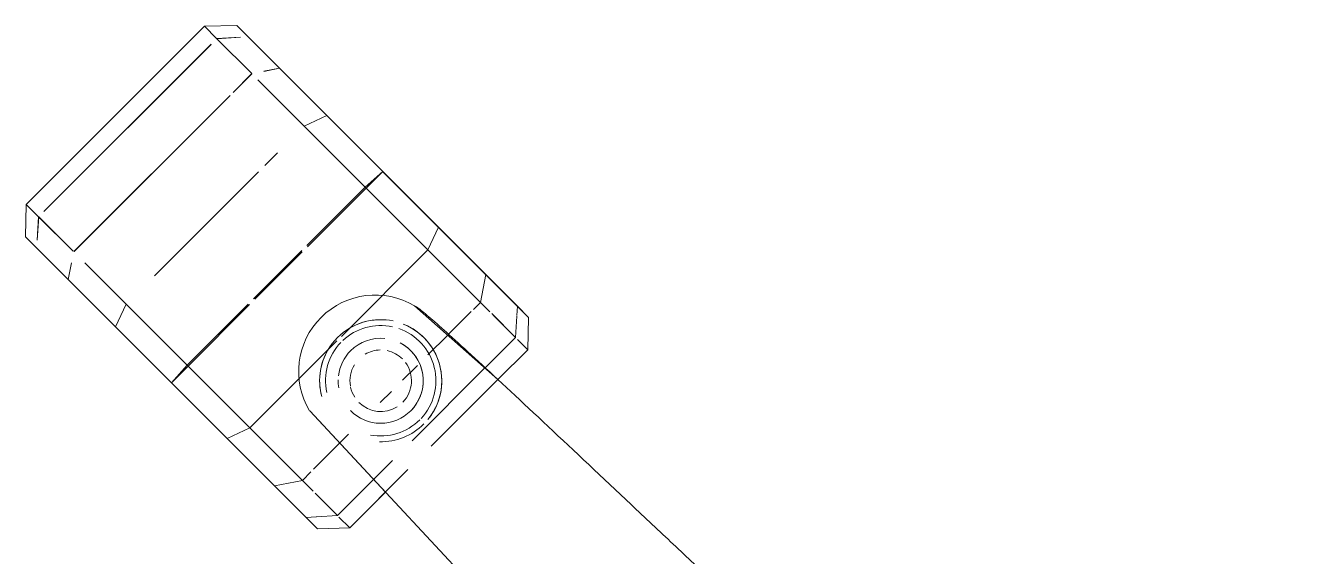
# Model space of a CAD drawing. Header units: inches. Extents: x -1180 to 2011, y -268 to 2143.
# Drawn here: x -1135.18 to -1126.99, y 2026.5 to 2029.92 of the extents above; entities that cross this region are included whole.
import ezdxf

# ---------------------------------------------------------------- set-up
doc = ezdxf.new("R2010")
doc.units = ezdxf.units.IN
doc.header["$MEASUREMENT"] = 0
doc.layers.add('I-FURN', color=30, linetype='Continuous', lineweight=9)

# ---------------------------------------------------------------- blocks, each defined once
blk = doc.blocks.new('HermanMiller_Exclave_EXSC_SmallMobileCartMagneticWhiteboard - Mobile Cart-5326770-6TH FLOOR POWER _ SIGNAL')
at = {"layer": 'I-FURN'}
for p, q in [((11.2801, 12.65), (9.3981, 10.768)), ((11.2801, 12.65), (11.2084, 12.5784)), ((11.2084, 12.5784), (11.2801, 12.65)), ((11.4889, 12.6444), (11.2801, 12.65)), ((11.2801, 12.65), (11.4889, 12.6444)), ((11.4095, 12.565), (11.4889, 12.6444)), ((11.4889, 12.6444), (11.4095, 12.565)), ((11.4095, 12.565), (11.4889, 12.6444)), ((11.4889, 12.6444), (11.4095, 12.565)), ((12.6369, 11.4964), (11.4889, 12.6444)), ((11.4889, 12.6444), (12.6369, 11.4964)), ((11.2084, 12.5784), (11.0045, 12.3744)), ((11.0045, 12.3744), (11.2084, 12.5784)), ((11.1872, 12.3427), (11.4095, 12.565)), ((11.4095, 12.565), (11.1872, 12.3427)), ((11.4088, 12.5643), (11.1872, 12.3427)), ((11.1872, 12.3427), (11.4088, 12.5643)), ((11.2574, 12.5751), (11.4095, 12.565)), ((11.2574, 12.5749), (11.4088, 12.5643)), ((11.4419, 12.5312), (12.5201, 11.4531)), ((11.4423, 12.5323), (12.5211, 11.4535)), ((10.6992, 12.0691), (11.0045, 12.3744)), ((11.0045, 12.3744), (10.6992, 12.0691)), ((11.1114, 12.3533), (11.0045, 12.3744)), ((11.0045, 12.3744), (11.1112, 12.3529)), ((11.1852, 12.3361), (12.1906, 11.3307)), ((11.1855, 12.3371), (12.1916, 11.331)), ((10.8453, 12.0008), (11.1116, 12.2671)), ((11.1116, 12.2671), (10.8453, 12.0008)), ((11.0578, 12.2132), (10.9977, 12.1532)), ((10.9977, 12.1532), (11.0578, 12.2132)), ((10.3391, 11.709), (10.6992, 12.0691)), ((10.6992, 12.0691), (10.3391, 11.709)), ((10.6992, 12.0691), (10.8453, 12.0008)), ((10.6992, 12.0691), (10.8449, 12.0004)), ((10.9684, 12.1239), (10.8453, 12.0008)), ((10.8453, 12.0008), (10.9684, 12.1239)), ((10.452, 11.6075), (10.8453, 12.0008)), ((10.8453, 12.0008), (10.452, 11.6075)), ((10.8449, 12.0004), (10.452, 11.6075)), ((10.452, 11.6075), (10.8449, 12.0004)), ((11.0283, 11.8169), (11.6976, 11.1476)), ((11.6983, 11.1479), (11.0285, 11.8176)), ((9.979, 11.3489), (10.3391, 11.709)), ((10.3391, 11.709), (9.979, 11.3489)), ((10.3391, 11.709), (10.452, 11.6075)), ((10.3391, 11.709), (10.4461, 11.6016)), ((10.0473, 11.2028), (10.452, 11.6075)), ((10.452, 11.6075), (10.0473, 11.2028)), ((10.4461, 11.6016), (10.0473, 11.2028)), ((10.0473, 11.2028), (10.4461, 11.6016)), ((10.4461, 11.6016), (10.8432, 11.2044)), ((10.452, 11.6075), (10.846, 11.2136)), ((12.5575, 11.4171), (12.6369, 11.4964)), ((12.6369, 11.4964), (12.5575, 11.4171)), ((12.6369, 11.4964), (12.5575, 11.4171)), ((12.5575, 11.4171), (12.6369, 11.4964)), ((12.6425, 11.2876), (12.6369, 11.4964)), ((12.6369, 11.4964), (12.6425, 11.2876)), ((12.5575, 11.4171), (12.3315, 11.1911)), ((12.3315, 11.1911), (12.5575, 11.4171)), ((12.3315, 11.1911), (12.5568, 11.4164)), ((12.5568, 11.4164), (12.3315, 11.1911)), ((12.5568, 11.4164), (12.5675, 11.2637)), ((12.5575, 11.4171), (12.5677, 11.2637)), ((9.6737, 11.0436), (9.979, 11.3489)), ((9.979, 11.3489), (9.6737, 11.0436)), ((9.979, 11.3489), (10.0473, 11.2028)), ((9.979, 11.3489), (10.0473, 11.2028)), ((12.2101, 11.3112), (12.3309, 11.1905)), ((12.211, 11.3116), (12.3315, 11.1911)), ((10.7605, 9.4057), (12.6425, 11.2876)), ((12.5708, 11.216), (12.6425, 11.2876)), ((12.6425, 11.2876), (12.5708, 11.216)), ((10.0473, 11.2028), (9.7092, 10.8647)), ((9.7092, 10.8647), (10.0473, 11.2028)), ((10.0473, 11.2028), (9.7092, 10.8647)), ((9.7092, 10.8647), (10.0473, 11.2028)), ((10.0473, 11.2028), (10.6083, 10.6417)), ((10.0473, 11.2028), (10.6083, 10.6417)), ((10.8769, 11.1708), (11.1824, 10.8652)), ((10.8804, 11.1792), (11.1907, 10.8688)), ((12.2925, 11.152), (11.9933, 10.8529)), ((11.9933, 10.8529), (12.2925, 11.152)), ((12.2453, 11.1049), (12.2925, 11.152)), ((12.2925, 11.152), (12.2453, 11.1049)), ((12.3668, 11.012), (12.5708, 11.216)), ((12.5708, 11.216), (12.3668, 11.012)), ((11.7386, 11.1066), (11.8202, 11.025)), ((11.8209, 11.0252), (11.7393, 11.1069)), ((12.3465, 11.113), (12.3668, 11.012)), ((12.3668, 11.012), (12.3469, 11.1132)), ((9.4698, 10.8397), (9.6737, 11.0436)), ((9.6737, 11.0436), (9.4698, 10.8397)), ((9.6737, 11.0436), (9.7092, 10.8647)), ((9.6737, 11.0436), (9.7092, 10.8647)), ((12.3668, 11.012), (12.0616, 10.7067)), ((12.0616, 10.7067), (12.3668, 11.012)), ((12.1194, 10.979), (12.1861, 11.0457)), ((12.1861, 11.0457), (12.1194, 10.979)), ((11.9933, 10.8529), (12.1009, 10.9604)), ((12.1009, 10.9604), (11.9933, 10.8529)), ((9.3981, 10.768), (9.4698, 10.8397)), ((9.4698, 10.8397), (9.3981, 10.768)), ((9.4698, 10.8397), (9.474, 10.7766)), ((9.4698, 10.8397), (9.474, 10.7766)), ((9.7092, 10.8647), (9.6398, 10.7953)), ((9.6398, 10.7953), (9.7092, 10.8647)), ((9.7092, 10.8647), (9.6398, 10.7953)), ((9.6398, 10.7953), (9.7092, 10.8647)), ((9.7092, 10.8647), (9.7645, 10.8094)), ((9.7092, 10.8647), (9.7645, 10.8094)), ((11.2157, 10.8319), (11.594, 10.4536)), ((11.2247, 10.8348), (11.6, 10.4595)), ((11.9933, 10.8529), (11.6, 10.4595)), ((11.6, 10.4595), (11.9933, 10.8529)), ((11.6, 10.4595), (11.9928, 10.8524)), ((11.9928, 10.8524), (11.6, 10.4595)), ((11.9928, 10.8524), (12.0616, 10.7067)), ((11.9933, 10.8529), (12.0616, 10.7067)), ((10.1576, 10.8174), (2.5682, 3.7402)), ((9.3981, 10.768), (9.404, 10.5595)), ((9.3981, 10.768), (9.404, 10.5595)), ((9.4743, 10.773), (9.4833, 10.6388)), ((9.4743, 10.773), (9.4833, 10.6388)), ((9.6274, 10.7829), (9.4833, 10.6388)), ((9.4833, 10.6388), (9.6274, 10.7829)), ((9.6274, 10.7829), (9.4833, 10.6388)), ((9.4833, 10.6388), (9.6274, 10.7829)), ((9.6342, 10.3293), (10.1576, 10.8174)), ((9.781, 10.7929), (10.0074, 10.5665)), ((9.781, 10.7929), (10.0074, 10.5665)), ((12.0616, 10.7067), (11.7015, 10.3466)), ((11.7015, 10.3466), (12.0616, 10.7067)), ((9.4731, 10.6286), (9.404, 10.5595)), ((9.404, 10.5595), (9.4731, 10.6286)), ((9.4731, 10.6286), (9.404, 10.5595)), ((9.404, 10.5595), (9.4731, 10.6286)), ((9.4833, 10.6388), (9.8381, 10.284)), ((9.4833, 10.6388), (9.8381, 10.284)), ((10.6369, 10.6131), (11.1952, 10.0548)), ((10.6369, 10.6131), (11.1952, 10.0548)), ((9.404, 10.5595), (9.6342, 10.3293)), ((9.404, 10.5595), (9.7787, 10.1848)), ((11.6, 10.4595), (11.1952, 10.0548)), ((11.1952, 10.0548), (11.6, 10.4595)), ((11.1952, 10.0548), (11.594, 10.4536)), ((11.594, 10.4536), (11.1952, 10.0548)), ((11.594, 10.4536), (11.7015, 10.3466)), ((11.6, 10.4595), (11.7015, 10.3466)), ((10.2117, 10.3622), (10.2832, 10.2907)), ((10.2117, 10.3622), (10.2832, 10.2907)), ((11.7015, 10.3466), (11.3414, 9.9865)), ((11.3414, 9.9865), (11.7015, 10.3466)), ((10.3547, 10.2192), (10.451, 10.1229)), ((10.3547, 10.2192), (10.451, 10.1229)), ((9.9654, 10.1567), (10.4345, 9.6876)), ((9.9654, 10.1567), (10.4345, 9.6876)), ((10.8342, 10.1409), (10.3602, 9.6033)), ((9.9296, 10.0339), (10.3596, 9.6038)), ((10.5182, 10.0557), (10.6462, 9.9277)), ((10.5182, 10.0557), (10.6462, 9.9277)), ((11.1952, 10.0548), (10.8572, 9.7167)), ((10.8572, 9.7167), (11.1952, 10.0548)), ((10.8572, 9.7167), (11.1952, 10.0548)), ((11.1952, 10.0548), (10.8572, 9.7167)), ((11.1952, 10.0548), (11.3414, 9.9865)), ((11.1952, 10.0548), (11.3414, 9.9865)), ((10.6518, 9.9221), (10.7976, 9.7763)), ((10.6518, 9.9221), (10.7976, 9.7763)), ((11.3414, 9.9865), (11.0361, 9.6813)), ((11.0361, 9.6813), (11.3414, 9.9865)), ((10.8121, 9.7618), (10.8572, 9.7167)), ((10.8121, 9.7618), (10.8572, 9.7167)), ((10.436, 9.6861), (10.6313, 9.4908)), ((10.436, 9.6861), (10.6313, 9.4908)), ((10.8572, 9.7167), (10.7968, 9.6564)), ((10.7968, 9.6564), (10.8572, 9.7167)), ((10.7968, 9.6564), (10.8572, 9.7167)), ((10.8572, 9.7167), (10.7968, 9.6564)), ((11.0361, 9.6813), (10.8321, 9.4773)), ((10.8321, 9.4773), (11.0361, 9.6813)), ((10.8572, 9.7167), (11.0361, 9.6813)), ((10.8572, 9.7167), (11.0361, 9.6813)), ((10.3602, 9.6033), (10.5519, 9.4115)), ((10.3602, 9.6033), (10.5519, 9.4115)), ((10.7844, 9.6439), (10.6313, 9.4908)), ((10.6313, 9.4908), (10.7844, 9.6439)), ((10.6313, 9.4908), (10.7757, 9.6353)), ((10.7757, 9.6353), (10.6313, 9.4908)), ((10.617, 9.4765), (10.5519, 9.4115)), ((10.5519, 9.4115), (10.617, 9.4765)), ((10.5519, 9.4115), (10.617, 9.4765)), ((10.617, 9.4765), (10.5519, 9.4115)), ((10.6313, 9.4908), (10.7681, 9.4816)), ((10.6313, 9.4908), (10.7681, 9.4816)), ((10.8321, 9.4773), (10.7605, 9.4057)), ((10.7605, 9.4057), (10.8321, 9.4773)), ((10.7715, 9.4814), (10.8321, 9.4773)), ((10.7715, 9.4814), (10.8321, 9.4773)), ((10.5519, 9.4115), (10.7605, 9.4057)), ((10.5519, 9.4115), (10.7605, 9.4057))]:
    blk.add_line(p, q, dxfattribs=at)
for centre, radius, start, end in [((10.4117, 10.395), 0.493, 328.97537, 121.02463), ((10.4117, 10.395), 0.493, 328.97537, 121.02463), ((10.3519, 10.3594), 0.3937, 45, 105), ((10.3519, 10.3594), 0.3937, 55.44532, 105), ((10.3519, 10.3594), 0.3561, 46.0894, 102.17804), ((10.3519, 10.3594), 0.2741, 88.70049, 99.64934), ((10.3519, 10.3594), 0.2741, 88.70049, 99.64934), ((10.3519, 10.3594), 0.2741, 45, 83.38019), ((10.3519, 10.3594), 0.2741, 45, 83.38019), ((10.3519, 10.3594), 0.3561, 347.82196, 43.33161), ((10.3519, 10.3594), 0.3937, 348.21716, 45), ((10.3519, 10.3594), 0.3937, 348.21716, 41.10142), ((10.3519, 10.3594), 0.2741, 134.54982, 225), ((10.3519, 10.3594), 0.2741, 134.54982, 225), ((10.3519, 10.3594), 0.1984, 135, 212.58743), ((10.3519, 10.3594), 0.1984, 135, 212.58743), ((10.3519, 10.3594), 0.1984, 102.05771, 122.43294), ((10.3519, 10.3594), 0.1984, 102.05771, 122.43294), ((10.3519, 10.3594), 0.1984, 58.64641, 99.90697), ((10.3519, 10.3594), 0.1984, 58.64641, 99.90697), ((10.3519, 10.3594), 0.2741, 354.41518, 45), ((10.3519, 10.3594), 0.2741, 354.41518, 45), ((10.3519, 10.3594), 0.3561, 169.29579, 225), ((10.3519, 10.3594), 0.1984, 1.20967, 30.1524), ((10.3519, 10.3594), 0.1984, 1.20967, 30.1524), ((10.3519, 10.3594), 0.3937, 178.79076, 225), ((10.3519, 10.3594), 0.3937, 178.79076, 225), ((10.3519, 10.3594), 0.1984, 315, 347.94229), ((10.3519, 10.3594), 0.1984, 315, 347.94229), ((10.3519, 10.3594), 0.3937, 230.61074, 338.26139), ((10.3519, 10.3594), 0.3561, 226.94673, 340.94503), ((10.3519, 10.3594), 0.2741, 225, 332.61261), ((10.3519, 10.3594), 0.2741, 225, 285), ((10.3519, 10.3594), 0.1984, 226.19856, 306.38232), ((10.3519, 10.3594), 0.1984, 226.19856, 306.38232), ((10.3519, 10.3594), 0.2741, 285, 332.61261), ((10.3519, 10.3594), 0.3937, 304.20705, 338.26139), ((10.3519, 10.3594), 0.3937, 230.61074, 300.18641)]:
    blk.add_arc(centre, radius, start, end, dxfattribs=at)
blk.add_open_spline([(4.8146, 3.7402), (5.0259, 3.9588), (5.4222, 4.3692), (6.1038, 5.0774), (6.7769, 5.7809), (7.3574, 6.3945), (7.7155, 6.7781), (7.978, 7.0606), (8.2427, 7.3455), (8.5199, 7.6429), (8.8158, 7.9594), (9.0497, 8.2089), (9.2963, 8.4713), (9.6409, 8.8373), (10.0716, 9.2946), (10.5046, 9.7583), (10.7258, 10.0029), (10.8196, 10.1141), (10.8344, 10.1371), (10.8342, 10.1409)], degree=3, knots=[0, 0, 0, 0, 0.041667, 0.083333, 0.166667, 0.25, 0.333333, 0.375, 0.416667, 0.5, 0.541667, 0.583333, 0.625, 0.666667, 0.75, 0.833333, 0.916667, 0.958333, 1, 1, 1, 1], dxfattribs=at)

msp = doc.modelspace()

# ---------------------------------------------------------------- block references
at = {"layer": 'I-FURN', "rotation": 89.99999999999997}
msp.add_blockref('HermanMiller_Exclave_EXSC_SmallMobileCartMagneticWhiteboard - Mobile Cart-5326770-6TH FLOOR POWER _ SIGNAL', (-1122.5339, 2017.2775), dxfattribs=at)

doc.saveas('drawing.dxf')
